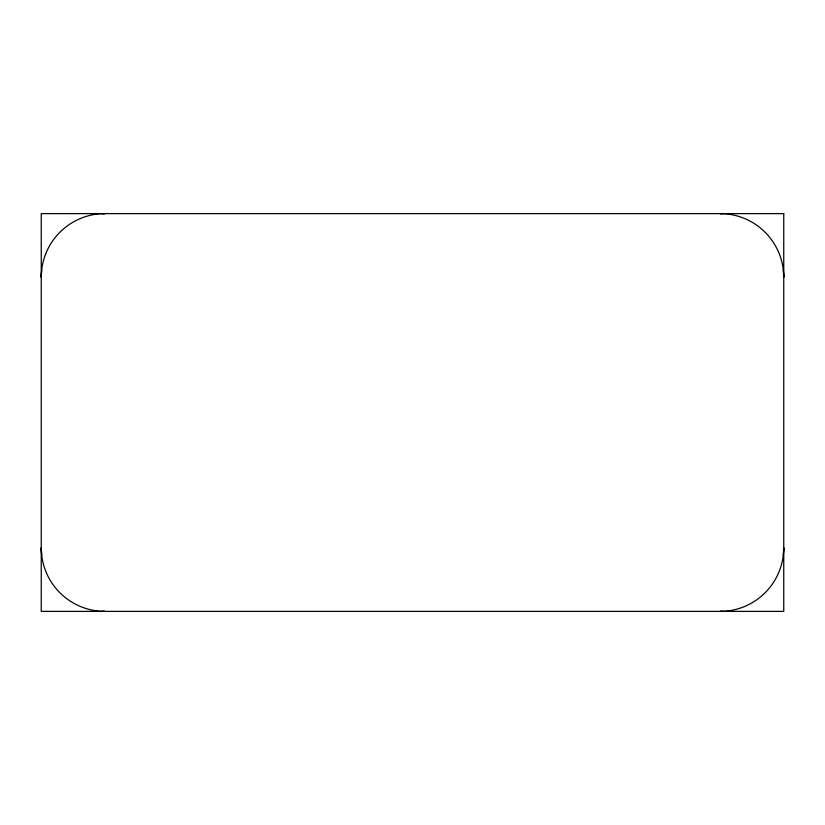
<?xml version="1.0" encoding="UTF-8"?>
<svg xmlns="http://www.w3.org/2000/svg" width="825" height="825" viewBox="0 0 825 825"><rect width="100%" height="100%" fill="white"/><g stroke="black" fill="none" stroke-linecap="round" stroke-linejoin="round"><path stroke-width="1.24" d="M41.693 269.775L41.25 277.262A63.638 63.638 0 0 1 104.899 213.613L102.393 213.675M783.307 555.225L783.75 547.738A63.638 63.638 0 0 1 720.101 611.387L722.607 611.325M722.607 213.675L720.112 213.613A63.638 63.638 0 0 1 783.75 277.262L783.307 269.775M102.393 611.325L104.888 611.387A63.638 63.638 0 0 1 41.25 547.738L41.693 555.225M783.75 213.613L41.25 213.613L41.25 611.387L783.75 611.387L783.75 213.613"/></g></svg>
